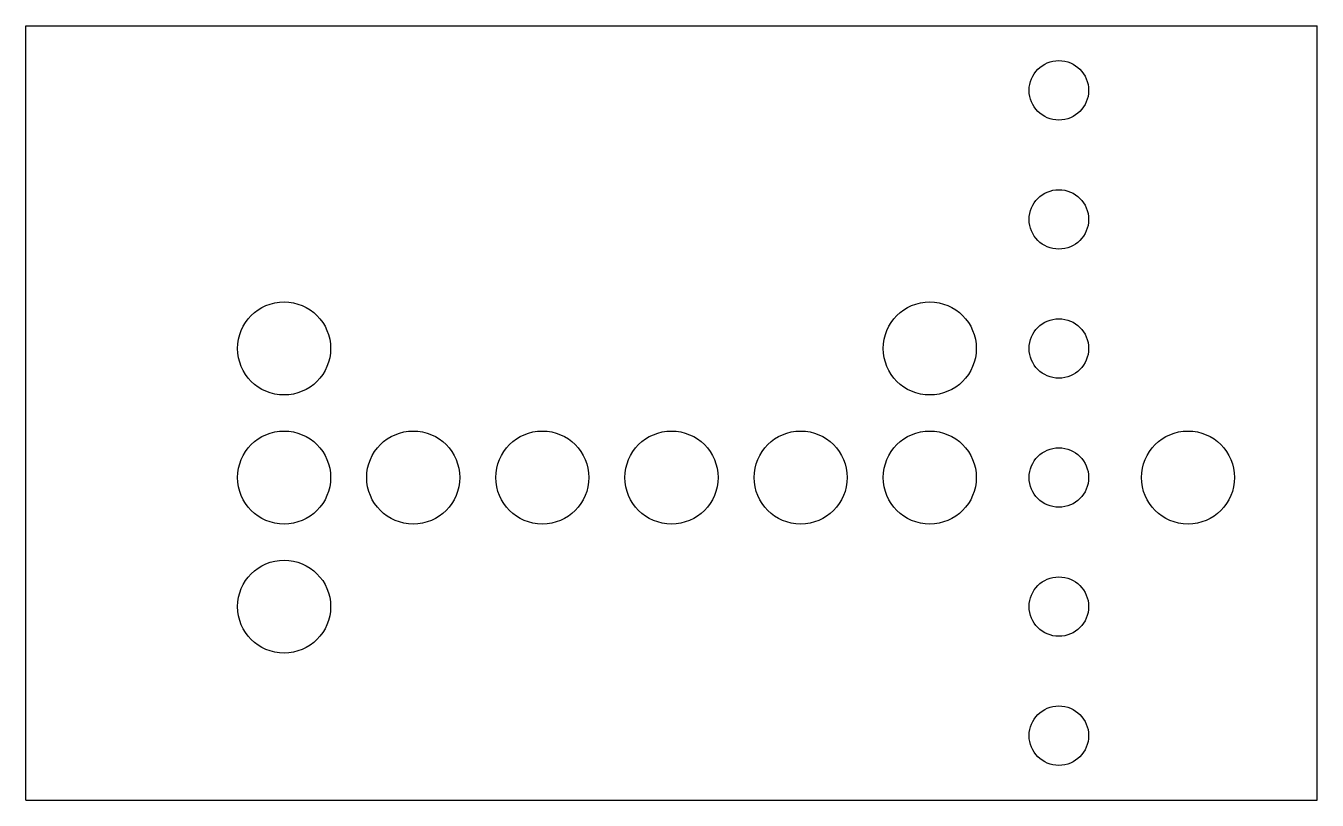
# Model space of a CAD drawing. Extents: x 0 to 25.4, y 0 to 15.2.
import ezdxf

# ---------------------------------------------------------------- set-up
doc = ezdxf.new("R2010")
doc.units = 0
doc.layers.add('JA', color=7, linetype='CONTINUOUS')

msp = doc.modelspace()

# ---------------------------------------------------------------- linework, layer by layer
at = {"layer": 'JA'}
for p, q in [((0, 0), (0, 15.24)), ((0, 15.24), (25.4, 15.24)), ((0, 15.24, 7), (25.4, 15.24)), ((25.4, 0), (25.4, 15.24)), ((0, 0), (25.4, 0))]:
    msp.add_line(p, q, dxfattribs=at)
for centre, radius in [((20.32, 13.97), 0.585), ((20.32, 11.43), 0.585), ((5.08, 8.89), 0.915), ((17.78, 8.89), 0.915), ((20.32, 8.89), 0.585), ((5.08, 6.35), 0.915), ((7.62, 6.35), 0.915), ((10.16, 6.35), 0.915), ((12.7, 6.35), 0.915), ((15.24, 6.35), 0.915), ((17.78, 6.35), 0.915), ((22.86, 6.35), 0.915), ((20.32, 6.35), 0.585), ((5.08, 3.81), 0.915), ((20.32, 3.81), 0.585), ((20.32, 1.27), 0.585)]:
    msp.add_circle(centre, radius, dxfattribs=at)

doc.saveas('drawing.dxf')
